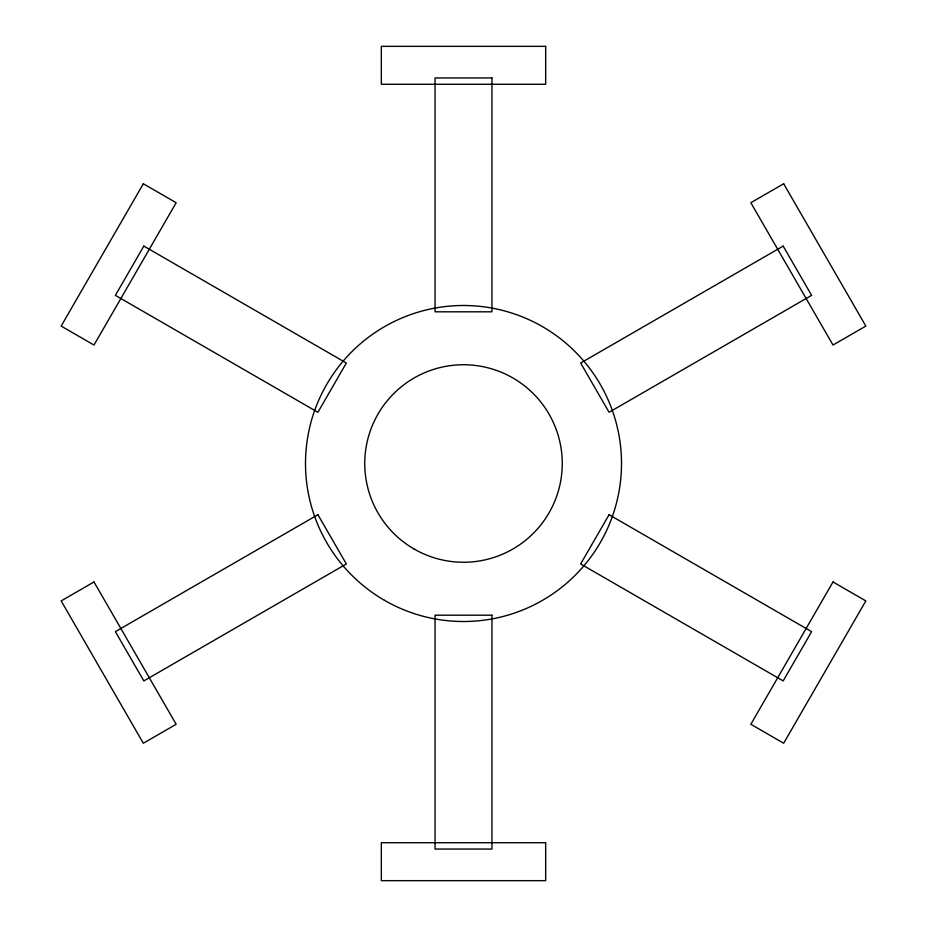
<?xml version="1.0" encoding="UTF-8"?>
<svg xmlns="http://www.w3.org/2000/svg" width="927" height="927" viewBox="0 0 927 927"><rect width="100%" height="100%" fill="white"/><g stroke="black" fill="none" stroke-linecap="round" stroke-linejoin="round"><path stroke-width="1.39" d="M143.326 183.766L61.159 326.084L93.998 345.041L176.165 202.723L143.326 183.766M143.824 246.095L115.388 295.354L317.915 412.283L346.35 363.025L143.824 246.095M609.085 514.717L580.65 563.975L783.176 680.905L811.612 631.646L609.085 514.717M833.002 581.959L750.835 724.277L783.674 743.234L865.841 600.916L833.002 581.959M93.998 581.959L61.159 600.916L143.326 743.234L176.165 724.277L93.998 581.959M783.674 183.766L750.835 202.723L833.002 345.041L865.841 326.084L783.674 183.766M317.915 514.717L115.388 631.646L143.824 680.905L346.35 563.975L317.915 514.717M783.176 246.095L580.65 363.025L609.085 412.283L811.612 295.354L783.176 246.095M545.667 46.35L381.333 46.35L381.333 84.276L545.667 84.276L545.667 46.35M491.947 77.949L435.053 77.949L435.053 311.808L491.947 311.808L491.947 77.949M491.947 615.192L435.053 615.192L435.053 849.051L491.947 849.051L491.947 615.192M545.667 842.724L381.333 842.724L381.333 880.65L545.667 880.65L545.667 842.724M384.496 600.337A158.007 158.007 0 0 0 621.507 463.5A158.007 158.007 0 0 0 384.496 326.663A158.007 158.007 0 0 0 384.496 600.337M414.126 549.027A98.76 98.76 0 0 0 562.26 463.5A98.76 98.76 0 0 0 414.126 377.973A98.76 98.76 0 0 0 414.126 549.027"/></g></svg>
